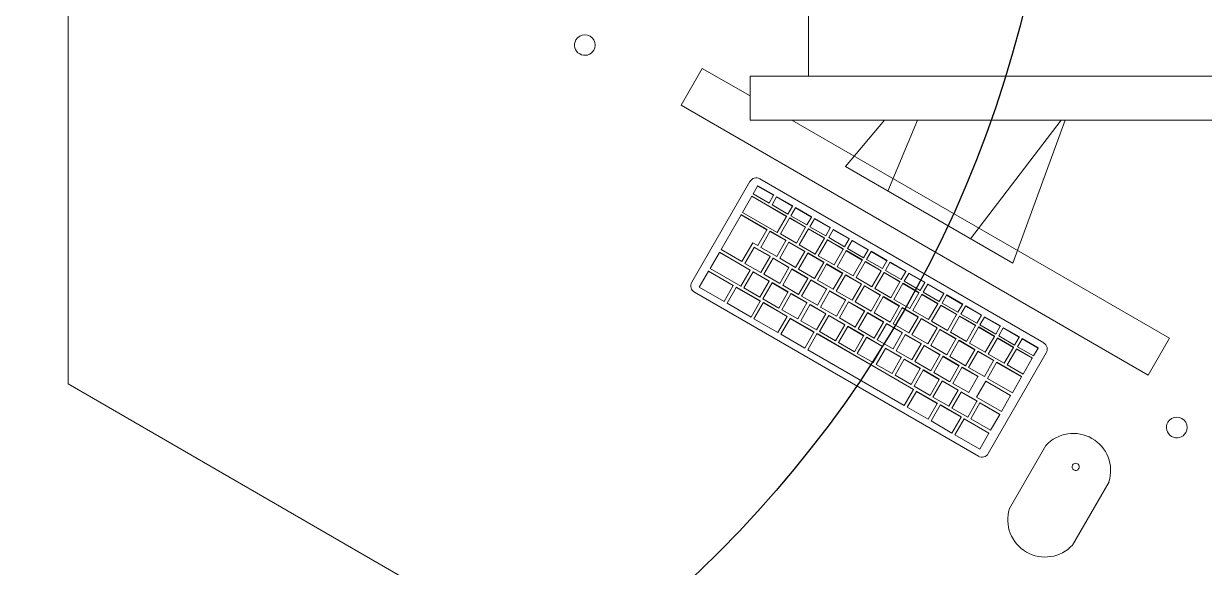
# Model space of a CAD drawing. Header units: millimetres. Extents: x 155920 to 295199, y -4084 to 97293.
# Drawn here: x 170246 to 171274, y 16395 to 16868 of the extents above; entities that cross this region are included whole.
import ezdxf

# ---------------------------------------------------------------- set-up
doc = ezdxf.new("R2010")
doc.units = ezdxf.units.MM
doc.header["$MEASUREMENT"] = 0
for name, color, linetype, lineweight in [('A-GENM', 8, 'CONTINUOUS', 9), ('E-ELEC-EQPM', 8, 'CONTINUOUS', 9), ('I-FURN', 8, 'CONTINUOUS', 9)]:
    doc.layers.add(name, color=color, linetype=linetype, lineweight=lineweight)
doc.layers.add('Social Distancing', color=7, linetype='CONTINUOUS')

msp = doc.modelspace()

# ---------------------------------------------------------------- linework, layer by layer
at = {"layer": 'A-GENM'}
for p, q in [((170827.4, 16643.3), (170878, 16730.9)), ((170886.6, 16733.3), (171133.9, 16590.5)), ((170884.8, 16727.1), (170880.8, 16720.2)), ((170880.8, 16720.2), (170894.7, 16712.2)), ((170884.8, 16727.1), (170885, 16727.3)), ((170898.7, 16719.1), (170884.8, 16727.1)), ((170885, 16727.3), (170898.8, 16719.3)), ((170879.7, 16718.2), (170871.6, 16704.1)), ((170879.7, 16718.2), (170879.8, 16718.4)), ((170910, 16700.7), (170879.7, 16718.2)), ((170879.8, 16718.4), (170910.2, 16700.9)), ((170894.7, 16712.2), (170898.7, 16719.1)), ((170901.3, 16717.6), (170897.3, 16710.7)), ((170897.3, 16710.7), (170911.1, 16702.7)), ((170898.7, 16719.1), (170898.8, 16719.3)), ((170901.3, 16717.6), (170901.4, 16717.8)), ((170915.1, 16709.6), (170901.3, 16717.6)), ((170901.4, 16717.8), (170915.3, 16709.8)), ((170915.1, 16709.6), (170915.3, 16709.8)), ((170870.4, 16702.1), (170852.9, 16671.8)), ((170870.4, 16702.1), (170870.5, 16702.3)), ((170892.9, 16689.1), (170870.4, 16702.1)), ((170870.5, 16702.3), (170893, 16689.3)), ((170871.6, 16704.1), (170901.9, 16686.6)), ((170901.9, 16686.6), (170910, 16700.7)), ((170910, 16700.7), (170910.2, 16700.9)), ((170911.1, 16702.7), (170915.1, 16709.6)), ((170917.7, 16708.1), (170913.7, 16701.2)), ((170913.7, 16701.2), (170927.6, 16693.2)), ((170917.7, 16708.1), (170917.9, 16708.3)), ((170931.6, 16700.1), (170917.7, 16708.1)), ((170917.9, 16708.3), (170931.7, 16700.3)), ((170927.6, 16693.2), (170931.6, 16700.1)), ((170931.6, 16700.1), (170931.7, 16700.3)), ((170892.9, 16689.1), (170893, 16689.3)), ((170912.6, 16699.2), (170904.6, 16685.4)), ((170912.6, 16699.2), (170912.8, 16699.4)), ((170926.5, 16691.2), (170912.6, 16699.2)), ((170912.8, 16699.4), (170926.6, 16691.4)), ((170918.5, 16677.4), (170926.5, 16691.2)), ((170929.1, 16689.7), (170921.1, 16675.9)), ((170926.5, 16691.2), (170926.6, 16691.4)), ((170929.1, 16689.7), (170929.2, 16689.9)), ((170942.9, 16681.7), (170929.1, 16689.7)), ((170929.2, 16689.9), (170943.1, 16681.9)), ((170934.2, 16698.6), (170930.2, 16691.7)), ((170930.2, 16691.7), (170944.1, 16683.7)), ((170934.2, 16698.6), (170934.3, 16698.8)), ((170948, 16690.6), (170934.2, 16698.6)), ((170934.3, 16698.8), (170948.2, 16690.8)), ((170944.1, 16683.7), (170948, 16690.6)), ((170948, 16690.6), (170948.2, 16690.8)), ((170950.6, 16689.1), (170950.8, 16689.3)), ((170950.8, 16689.3), (170964.6, 16681.3)), ((170884.9, 16675.2), (170892.9, 16689.1)), ((170895.5, 16687.6), (170887.5, 16673.7)), ((170895.5, 16687.6), (170895.6, 16687.8)), ((170909.4, 16679.6), (170895.5, 16687.6)), ((170895.6, 16687.8), (170909.5, 16679.8)), ((170901.4, 16665.7), (170909.4, 16679.6)), ((170904.6, 16685.4), (170918.5, 16677.4)), ((170909.4, 16679.6), (170909.5, 16679.8)), ((170934.9, 16667.9), (170942.9, 16681.7)), ((170945.5, 16680.2), (170937.5, 16666.4)), ((170942.9, 16681.7), (170943.1, 16681.9)), ((170945.5, 16680.2), (170945.7, 16680.4)), ((170959.4, 16672.2), (170945.5, 16680.2)), ((170945.7, 16680.4), (170959.5, 16672.4)), ((170950.6, 16689.1), (170946.7, 16682.2)), ((170946.7, 16682.2), (170960.5, 16674.2)), ((170964.5, 16681.1), (170950.6, 16689.1)), ((170960.5, 16674.2), (170964.5, 16681.1)), ((170967.1, 16679.6), (170963.1, 16672.7)), ((170964.5, 16681.1), (170964.6, 16681.3)), ((170967.1, 16679.6), (170967.2, 16679.8)), ((170981, 16671.6), (170967.1, 16679.6)), ((170967.2, 16679.8), (170981.1, 16671.8)), ((170851.5, 16669.3), (170843.5, 16655.4)), ((170851.5, 16669.3), (170851.6, 16669.5)), ((170878.3, 16653.8), (170851.5, 16669.3)), ((170851.6, 16669.5), (170878.4, 16654)), ((170852.9, 16671.8), (170871.1, 16661.3)), ((170871.1, 16661.3), (170880.6, 16677.7)), ((170881.7, 16673.7), (170873.7, 16659.8)), ((170880.6, 16677.7), (170884.9, 16675.2)), ((170881.7, 16673.7), (170881.8, 16673.9)), ((170895.6, 16665.7), (170881.7, 16673.7)), ((170881.8, 16673.9), (170895.7, 16665.9)), ((170887.5, 16673.7), (170901.4, 16665.7)), ((170911.9, 16678.1), (170904, 16664.2)), ((170911.9, 16678.1), (170912.1, 16678.3)), ((170925.8, 16670.1), (170911.9, 16678.1)), ((170912.1, 16678.3), (170925.9, 16670.3)), ((170917.8, 16656.2), (170925.8, 16670.1)), ((170921.1, 16675.9), (170934.9, 16667.9)), ((170925.8, 16670.1), (170925.9, 16670.3)), ((170928.4, 16668.6), (170928.5, 16668.8)), ((170928.5, 16668.8), (170942.4, 16660.8)), ((170951.4, 16658.4), (170959.4, 16672.2)), ((170962, 16670.7), (170954, 16656.9)), ((170959.4, 16672.2), (170959.5, 16672.4)), ((170962, 16670.7), (170962.1, 16670.9)), ((170975.8, 16662.7), (170962, 16670.7)), ((170962.1, 16670.9), (170976, 16662.9)), ((170963.1, 16672.7), (170977, 16664.7)), ((170977, 16664.7), (170981, 16671.6)), ((170983.6, 16670.1), (170979.6, 16663.2)), ((170981, 16671.6), (170981.1, 16671.8)), ((170983.6, 16670.1), (170983.7, 16670.3)), ((170997.4, 16662.1), (170983.6, 16670.1)), ((170983.7, 16670.3), (170997.5, 16662.3)), ((170873.7, 16659.8), (170887.6, 16651.8)), ((170887.6, 16651.8), (170895.6, 16665.7)), ((170898.2, 16664.2), (170890.2, 16650.3)), ((170895.6, 16665.7), (170895.7, 16665.9)), ((170898.2, 16664.2), (170898.3, 16664.4)), ((170912, 16656.2), (170898.2, 16664.2)), ((170898.3, 16664.4), (170912.1, 16656.4)), ((170904, 16664.2), (170917.8, 16656.2)), ((170928.4, 16668.6), (170920.4, 16654.7)), ((170942.3, 16660.6), (170928.4, 16668.6)), ((170934.3, 16646.7), (170942.3, 16660.6)), ((170944.9, 16659.1), (170936.9, 16645.2)), ((170937.5, 16666.4), (170951.4, 16658.4)), ((170942.3, 16660.6), (170942.4, 16660.8)), ((170944.9, 16659.1), (170945, 16659.3)), ((170958.7, 16651.1), (170944.9, 16659.1)), ((170945, 16659.3), (170958.9, 16651.3)), ((170967.9, 16648.9), (170975.8, 16662.7)), ((170978.4, 16661.2), (170970.5, 16647.4)), ((170975.8, 16662.7), (170976, 16662.9)), ((170978.4, 16661.2), (170978.6, 16661.4)), ((170992.3, 16653.2), (170978.4, 16661.2)), ((170978.6, 16661.4), (170992.4, 16653.4)), ((170979.6, 16663.2), (170993.4, 16655.2)), ((170993.4, 16655.2), (170997.4, 16662.1)), ((171000, 16660.6), (170996, 16653.7)), ((170997.4, 16662.1), (170997.5, 16662.3)), ((171000, 16660.6), (171000.1, 16660.8)), ((171013.9, 16652.6), (171000, 16660.6)), ((171000.1, 16660.8), (171014, 16652.8)), ((170842, 16652.9), (170834, 16639.1)), ((170842, 16652.9), (170842.1, 16653.1)), ((170863.6, 16640.4), (170842, 16652.9)), ((170842.1, 16653.1), (170863.8, 16640.6)), ((170843.5, 16655.4), (170870.3, 16639.9)), ((170870.3, 16639.9), (170878.3, 16653.8)), ((170880.9, 16652.3), (170872.9, 16638.4)), ((170878.3, 16653.8), (170878.4, 16654)), ((170880.9, 16652.3), (170881, 16652.5)), ((170894.8, 16644.3), (170880.9, 16652.3)), ((170881, 16652.5), (170894.9, 16644.5)), ((170890.2, 16650.3), (170904, 16642.3)), ((170904, 16642.3), (170912, 16656.2)), ((170914.6, 16654.7), (170906.6, 16640.8)), ((170912, 16656.2), (170912.1, 16656.4)), ((170914.6, 16654.7), (170914.7, 16654.9)), ((170928.5, 16646.7), (170914.6, 16654.7)), ((170914.7, 16654.9), (170928.6, 16646.9)), ((170920.4, 16654.7), (170934.3, 16646.7)), ((170950.7, 16637.2), (170958.7, 16651.1)), ((170961.3, 16649.6), (170953.3, 16635.7)), ((170954, 16656.9), (170967.9, 16648.9)), ((170958.7, 16651.1), (170958.9, 16651.3)), ((170961.3, 16649.6), (170961.5, 16649.8)), ((170975.2, 16641.6), (170961.3, 16649.6)), ((170961.5, 16649.8), (170975.3, 16641.8)), ((170984.3, 16639.4), (170992.3, 16653.2)), ((170994.9, 16651.7), (170986.9, 16637.9)), ((170992.3, 16653.2), (170992.4, 16653.4)), ((170994.9, 16651.7), (170995, 16651.9)), ((171008.7, 16643.7), (170994.9, 16651.7)), ((170995, 16651.9), (171008.9, 16643.9)), ((170996, 16653.7), (171009.9, 16645.7)), ((171009.9, 16645.7), (171013.9, 16652.6)), ((171016.5, 16651.1), (171012.5, 16644.2)), ((171013.9, 16652.6), (171014, 16652.8)), ((171016.5, 16651.1), (171016.6, 16651.3)), ((171030.3, 16643.1), (171016.5, 16651.1)), ((171016.6, 16651.3), (171030.5, 16643.3)), ((170834, 16639.1), (170855.7, 16626.6)), ((170855.7, 16626.6), (170863.6, 16640.4)), ((170866.2, 16638.9), (170858.3, 16625.1)), ((170863.6, 16640.4), (170863.8, 16640.6)), ((170866.2, 16638.9), (170866.4, 16639.1)), ((170887, 16626.9), (170866.2, 16638.9)), ((170866.4, 16639.1), (170887.2, 16627.1)), ((170872.9, 16638.4), (170886.8, 16630.4)), ((170886.8, 16630.4), (170894.8, 16644.3)), ((170897.4, 16642.8), (170889.4, 16628.9)), ((170894.8, 16644.3), (170894.9, 16644.5)), ((170897.4, 16642.8), (170897.5, 16643)), ((170911.2, 16634.8), (170897.4, 16642.8)), ((170897.5, 16643), (170911.3, 16635)), ((170906.6, 16640.8), (170920.5, 16632.8)), ((170920.5, 16632.8), (170928.5, 16646.7)), ((170931.1, 16645.2), (170923.1, 16631.3)), ((170928.5, 16646.7), (170928.6, 16646.9)), ((170931.1, 16645.2), (170931.2, 16645.4)), ((170944.9, 16637.2), (170931.1, 16645.2)), ((170931.2, 16645.4), (170945.1, 16637.4)), ((170936.9, 16645.2), (170950.7, 16637.2)), ((170967.2, 16627.7), (170975.2, 16641.6)), ((170977.8, 16640.1), (170969.8, 16626.2)), ((170970.5, 16647.4), (170984.3, 16639.4)), ((170975.2, 16641.6), (170975.3, 16641.8)), ((170977.8, 16640.1), (170977.9, 16640.3)), ((170991.6, 16632.1), (170977.8, 16640.1)), ((170977.9, 16640.3), (170991.8, 16632.3)), ((170986.9, 16637.9), (171000.8, 16629.9)), ((171000.8, 16629.9), (171008.7, 16643.7)), ((171011.3, 16642.2), (171003.4, 16628.4)), ((171008.7, 16643.7), (171008.9, 16643.9)), ((171011.3, 16642.2), (171011.5, 16642.4)), ((171025.2, 16634.2), (171011.3, 16642.2)), ((171011.5, 16642.4), (171025.3, 16634.4)), ((171012.5, 16644.2), (171026.3, 16636.2)), ((171026.3, 16636.2), (171030.3, 16643.1)), ((171032.9, 16641.6), (171028.9, 16634.7)), ((171030.3, 16643.1), (171030.5, 16643.3)), ((171032.9, 16641.6), (171033.1, 16641.8)), ((171046.8, 16633.6), (171032.9, 16641.6)), ((171033.1, 16641.8), (171046.9, 16633.8)), ((171077, 16491.9), (170829.7, 16634.7)), ((170889.4, 16628.9), (170903.2, 16620.9)), ((170903.2, 16620.9), (170911.2, 16634.8)), ((170913.8, 16633.3), (170905.8, 16619.4)), ((170911.2, 16634.8), (170911.3, 16635)), ((170913.8, 16633.3), (170913.9, 16633.5)), ((170927.7, 16625.3), (170913.8, 16633.3)), ((170913.9, 16633.5), (170927.8, 16625.5)), ((170923.1, 16631.3), (170936.9, 16623.3)), ((170936.9, 16623.3), (170944.9, 16637.2)), ((170947.5, 16635.7), (170939.5, 16621.8)), ((170944.9, 16637.2), (170945.1, 16637.4)), ((170947.5, 16635.7), (170947.7, 16635.9)), ((170961.4, 16627.7), (170947.5, 16635.7)), ((170947.7, 16635.9), (170961.5, 16627.9)), ((170953.3, 16635.7), (170967.2, 16627.7)), ((170953.4, 16613.8), (170961.4, 16627.7)), ((170961.4, 16627.7), (170961.5, 16627.9)), ((170983.6, 16618.2), (170991.6, 16632.1)), ((170994.2, 16630.6), (170986.2, 16616.7)), ((170991.6, 16632.1), (170991.8, 16632.3)), ((170994.2, 16630.6), (170994.4, 16630.8)), ((171008.1, 16622.6), (170994.2, 16630.6)), ((170994.4, 16630.8), (171008.2, 16622.8)), ((171003.4, 16628.4), (171017.2, 16620.4)), ((171017.2, 16620.4), (171025.2, 16634.2)), ((171027.8, 16632.7), (171019.8, 16618.9)), ((171025.2, 16634.2), (171025.3, 16634.4)), ((171027.8, 16632.7), (171027.9, 16632.9)), ((171041.7, 16624.7), (171027.8, 16632.7)), ((171027.9, 16632.9), (171041.8, 16624.9)), ((171028.9, 16634.7), (171042.8, 16626.7)), ((171042.8, 16626.7), (171046.8, 16633.6)), ((171049.4, 16632.1), (171045.4, 16625.2)), ((171046.8, 16633.6), (171046.9, 16633.8)), ((171049.4, 16632.1), (171049.5, 16632.3)), ((171063.2, 16624.1), (171049.4, 16632.1)), ((171049.5, 16632.3), (171063.4, 16624.3)), ((170858.3, 16625.1), (170879.1, 16613.1)), ((170879.1, 16613.1), (170887, 16626.9)), ((170889.6, 16625.4), (170881.6, 16611.6)), ((170887, 16626.9), (170887.2, 16627.1)), ((170889.6, 16625.4), (170889.8, 16625.6)), ((170910.4, 16613.4), (170889.6, 16625.4)), ((170889.8, 16625.6), (170910.5, 16613.6)), ((170905.8, 16619.4), (170919.7, 16611.4)), ((170919.7, 16611.4), (170927.7, 16625.3)), ((170930.3, 16623.8), (170922.3, 16609.9)), ((170927.7, 16625.3), (170927.8, 16625.5)), ((170930.3, 16623.8), (170930.4, 16624)), ((170944.1, 16615.8), (170930.3, 16623.8)), ((170930.4, 16624), (170944.3, 16616)), ((170939.5, 16621.8), (170953.4, 16613.8)), ((170964, 16626.2), (170956, 16612.3)), ((170964, 16626.2), (170964.1, 16626.4)), ((170977.8, 16618.2), (170964, 16626.2)), ((170964.1, 16626.4), (170978, 16618.4)), ((170969.8, 16626.2), (170983.6, 16618.2)), ((170969.8, 16604.3), (170977.8, 16618.2)), ((170977.8, 16618.2), (170978, 16618.4)), ((171000.1, 16608.7), (171008.1, 16622.6)), ((171010.7, 16621.1), (171002.7, 16607.2)), ((171008.1, 16622.6), (171008.2, 16622.8)), ((171010.7, 16621.1), (171010.8, 16621.3)), ((171024.5, 16613.1), (171010.7, 16621.1)), ((171010.8, 16621.3), (171024.7, 16613.3)), ((171019.8, 16618.9), (171033.7, 16610.9)), ((171033.7, 16610.9), (171041.7, 16624.7)), ((171044.2, 16623.2), (171036.3, 16609.4)), ((171041.7, 16624.7), (171041.8, 16624.9)), ((171044.2, 16623.2), (171044.4, 16623.4)), ((171058.1, 16615.2), (171044.2, 16623.2)), ((171044.4, 16623.4), (171058.2, 16615.4)), ((171045.4, 16625.2), (171059.2, 16617.2)), ((171059.2, 16617.2), (171063.2, 16624.1)), ((171065.8, 16622.6), (171061.8, 16615.7)), ((171063.2, 16624.1), (171063.4, 16624.3)), ((171065.8, 16622.6), (171066, 16622.8)), ((171079.7, 16614.6), (171065.8, 16622.6)), ((171066, 16622.8), (171079.8, 16614.8)), ((170881.6, 16611.6), (170902.4, 16599.6)), ((170902.4, 16599.6), (170910.4, 16613.4)), ((170913, 16611.9), (170905, 16598.1)), ((170910.4, 16613.4), (170910.5, 16613.6)), ((170913, 16611.9), (170913.1, 16612.1)), ((170933.8, 16599.9), (170913, 16611.9)), ((170913.1, 16612.1), (170933.9, 16600.1)), ((170922.3, 16609.9), (170936.1, 16601.9)), ((170936.1, 16601.9), (170944.1, 16615.8)), ((170946.7, 16614.3), (170938.7, 16600.4)), ((170944.1, 16615.8), (170944.3, 16616)), ((170946.7, 16614.3), (170946.9, 16614.5)), ((170960.6, 16606.3), (170946.7, 16614.3)), ((170946.9, 16614.5), (170960.7, 16606.5)), ((170956, 16612.3), (170969.8, 16604.3)), ((170980.4, 16616.7), (170972.4, 16602.8)), ((170980.4, 16616.7), (170980.6, 16616.9)), ((170994.3, 16608.7), (170980.4, 16616.7)), ((170980.6, 16616.9), (170994.4, 16608.9)), ((170986.2, 16616.7), (171000.1, 16608.7)), ((170986.3, 16594.8), (170994.3, 16608.7)), ((170996.9, 16607.2), (170988.9, 16593.3)), ((170994.3, 16608.7), (170994.4, 16608.9)), ((170996.9, 16607.2), (170997, 16607.4)), ((171010.7, 16599.2), (170996.9, 16607.2)), ((170997, 16607.4), (171010.9, 16599.4)), ((171002.7, 16607.2), (171016.6, 16599.2)), ((171016.6, 16599.2), (171024.5, 16613.1)), ((171027.1, 16611.6), (171019.1, 16597.7)), ((171024.5, 16613.1), (171024.7, 16613.3)), ((171027.1, 16611.6), (171027.3, 16611.8)), ((171041, 16603.6), (171027.1, 16611.6)), ((171027.3, 16611.8), (171041.1, 16603.8)), ((171036.3, 16609.4), (171050.1, 16601.4)), ((171050.1, 16601.4), (171058.1, 16615.2)), ((171060.7, 16613.7), (171052.7, 16599.9)), ((171058.1, 16615.2), (171058.2, 16615.4)), ((171060.7, 16613.7), (171060.8, 16613.9)), ((171074.6, 16605.7), (171060.7, 16613.7)), ((171060.8, 16613.9), (171074.7, 16605.9)), ((171061.8, 16615.7), (171075.7, 16607.7)), ((171075.7, 16607.7), (171079.7, 16614.6)), ((171082.3, 16613.1), (171078.3, 16606.2)), ((171079.7, 16614.6), (171079.8, 16614.8)), ((171082.3, 16613.1), (171082.4, 16613.3)), ((171096.1, 16605.1), (171082.3, 16613.1)), ((171082.4, 16613.3), (171096.3, 16605.3)), ((170905, 16598.1), (170925.8, 16586.1)), ((170925.8, 16586.1), (170933.8, 16599.9)), ((170936.4, 16598.4), (170928.4, 16584.6)), ((170933.8, 16599.9), (170933.9, 16600.1)), ((170936.4, 16598.4), (170936.5, 16598.6)), ((171020.4, 16549.9), (170936.4, 16598.4)), ((170936.5, 16598.6), (171020.5, 16550.1)), ((170938.7, 16600.4), (170952.6, 16592.4)), ((170952.6, 16592.4), (170960.6, 16606.3)), ((170963.2, 16604.8), (170955.2, 16590.9)), ((170960.6, 16606.3), (170960.7, 16606.5)), ((170963.2, 16604.8), (170963.3, 16605)), ((170977, 16596.8), (170963.2, 16604.8)), ((170963.3, 16605), (170977.2, 16597)), ((170969, 16582.9), (170977, 16596.8)), ((170972.4, 16602.8), (170986.3, 16594.8)), ((170977, 16596.8), (170977.2, 16597)), ((171002.8, 16585.3), (171010.7, 16599.2)), ((171013.3, 16597.7), (171005.4, 16583.8)), ((171010.7, 16599.2), (171010.9, 16599.4)), ((171013.3, 16597.7), (171013.5, 16597.9)), ((171027.2, 16589.7), (171013.3, 16597.7)), ((171013.5, 16597.9), (171027.3, 16589.9)), ((171019.1, 16597.7), (171033, 16589.7)), ((171033, 16589.7), (171041, 16603.6)), ((171043.6, 16602.1), (171035.6, 16588.2)), ((171041, 16603.6), (171041.1, 16603.8)), ((171043.6, 16602.1), (171043.7, 16602.3)), ((171057.4, 16594.1), (171043.6, 16602.1)), ((171043.7, 16602.3), (171057.6, 16594.3)), ((171052.7, 16599.9), (171066.6, 16591.9)), ((171066.6, 16591.9), (171074.6, 16605.7)), ((171077.2, 16604.2), (171069.2, 16590.4)), ((171074.6, 16605.7), (171074.7, 16605.9)), ((171077.2, 16604.2), (171077.3, 16604.4)), ((171091, 16596.2), (171077.2, 16604.2)), ((171077.3, 16604.4), (171091.2, 16596.4)), ((171078.3, 16606.2), (171092.1, 16598.2)), ((171092.1, 16598.2), (171096.1, 16605.1)), ((171098.7, 16603.6), (171094.7, 16596.7)), ((171096.1, 16605.1), (171096.3, 16605.3)), ((171098.7, 16603.6), (171098.9, 16603.8)), ((171112.6, 16595.6), (171098.7, 16603.6)), ((171098.9, 16603.8), (171112.7, 16595.8)), ((170955.2, 16590.9), (170969, 16582.9)), ((170979.6, 16595.3), (170971.6, 16581.4)), ((170979.6, 16595.3), (170979.8, 16595.5)), ((170993.5, 16587.3), (170979.6, 16595.3)), ((170979.8, 16595.5), (170993.6, 16587.5)), ((170985.5, 16573.4), (170993.5, 16587.3)), ((170988.9, 16593.3), (171002.8, 16585.3)), ((170993.5, 16587.3), (170993.6, 16587.5)), ((171019.2, 16575.8), (171027.2, 16589.7)), ((171029.8, 16588.2), (171021.8, 16574.3)), ((171027.2, 16589.7), (171027.3, 16589.9)), ((171029.8, 16588.2), (171029.9, 16588.4)), ((171043.6, 16580.2), (171029.8, 16588.2)), ((171029.9, 16588.4), (171043.8, 16580.4)), ((171035.6, 16588.2), (171049.5, 16580.2)), ((171049.5, 16580.2), (171057.4, 16594.1)), ((171060, 16592.6), (171052.1, 16578.7)), ((171057.4, 16594.1), (171057.6, 16594.3)), ((171060, 16592.6), (171060.2, 16592.8)), ((171073.9, 16584.6), (171060, 16592.6)), ((171060.2, 16592.8), (171074, 16584.8)), ((171069.2, 16590.4), (171083, 16582.4)), ((171083, 16582.4), (171091, 16596.2)), ((171093.6, 16594.7), (171085.6, 16580.9)), ((171091, 16596.2), (171091.2, 16596.4)), ((171093.6, 16594.7), (171093.8, 16594.9)), ((171107.5, 16586.7), (171093.6, 16594.7)), ((171093.8, 16594.9), (171107.6, 16586.9)), ((171094.7, 16596.7), (171108.6, 16588.7)), ((171099.5, 16572.9), (171107.5, 16586.7)), ((171107.5, 16586.7), (171107.6, 16586.9)), ((171108.6, 16588.7), (171112.6, 16595.6)), ((171115.2, 16594.1), (171111.2, 16587.2)), ((171111.2, 16587.2), (171125.1, 16579.2)), ((171112.6, 16595.6), (171112.7, 16595.8)), ((171115.2, 16594.1), (171115.3, 16594.3)), ((171129, 16586.1), (171115.2, 16594.1)), ((171115.3, 16594.3), (171129.2, 16586.3)), ((170928.4, 16584.6), (171012.4, 16536.1)), ((170971.6, 16581.4), (170985.5, 16573.4)), ((170996.1, 16585.8), (170988.1, 16571.9)), ((170996.1, 16585.8), (170996.2, 16586)), ((171009.9, 16577.8), (170996.1, 16585.8)), ((170996.2, 16586), (171010.1, 16578)), ((171002, 16563.9), (171009.9, 16577.8)), ((171012.5, 16576.3), (171004.6, 16562.4)), ((171005.4, 16583.8), (171019.2, 16575.8)), ((171009.9, 16577.8), (171010.1, 16578)), ((171012.5, 16576.3), (171012.7, 16576.5)), ((171026.4, 16568.3), (171012.5, 16576.3)), ((171012.7, 16576.5), (171026.5, 16568.5)), ((171035.7, 16566.3), (171043.6, 16580.2)), ((171046.2, 16578.7), (171038.3, 16564.8)), ((171043.6, 16580.2), (171043.8, 16580.4)), ((171046.2, 16578.7), (171046.4, 16578.9)), ((171060.1, 16570.7), (171046.2, 16578.7)), ((171046.4, 16578.9), (171060.2, 16570.9)), ((171052.1, 16578.7), (171065.9, 16570.7)), ((171065.9, 16570.7), (171073.9, 16584.6)), ((171076.5, 16583.1), (171068.5, 16569.2)), ((171073.9, 16584.6), (171074, 16584.8)), ((171076.5, 16583.1), (171076.6, 16583.3)), ((171090.3, 16575.1), (171076.5, 16583.1)), ((171076.6, 16583.3), (171090.5, 16575.3)), ((171136.2, 16581.8), (171085.6, 16494.2)), ((171085.6, 16580.9), (171099.5, 16572.9)), ((171110.1, 16585.2), (171102.1, 16571.4)), ((171110.1, 16585.2), (171110.2, 16585.4)), ((171123.9, 16577.2), (171110.1, 16585.2)), ((171110.2, 16585.4), (171124.1, 16577.4)), ((171115.9, 16563.4), (171123.9, 16577.2)), ((171123.9, 16577.2), (171124.1, 16577.4)), ((171125.1, 16579.2), (171129, 16586.1)), ((171129, 16586.1), (171129.2, 16586.3)), ((170988.1, 16571.9), (171002, 16563.9)), ((171018.4, 16554.4), (171026.4, 16568.3)), ((171029, 16566.8), (171021, 16552.9)), ((171021.8, 16574.3), (171035.7, 16566.3)), ((171026.4, 16568.3), (171026.5, 16568.5)), ((171029, 16566.8), (171029.1, 16567)), ((171042.8, 16558.8), (171029, 16566.8)), ((171029.1, 16567), (171043, 16559)), ((171052.1, 16556.8), (171060.1, 16570.7)), ((171062.7, 16569.2), (171054.7, 16555.3)), ((171060.1, 16570.7), (171060.2, 16570.9)), ((171062.7, 16569.2), (171062.8, 16569.4)), ((171076.6, 16561.2), (171062.7, 16569.2)), ((171062.8, 16569.4), (171076.7, 16561.4)), ((171068.5, 16569.2), (171082.4, 16561.2)), ((171082.4, 16561.2), (171090.3, 16575.1)), ((171092.9, 16573.6), (171085, 16559.7)), ((171090.3, 16575.1), (171090.5, 16575.3)), ((171092.9, 16573.6), (171093.1, 16573.8)), ((171114.6, 16561.1), (171092.9, 16573.6)), ((171093.1, 16573.8), (171114.7, 16561.3)), ((171102.1, 16571.4), (171115.9, 16563.4)), ((171004.6, 16562.4), (171018.4, 16554.4)), ((171034.9, 16544.9), (171042.8, 16558.8)), ((171045.4, 16557.3), (171037.5, 16543.4)), ((171038.3, 16564.8), (171052.1, 16556.8)), ((171042.8, 16558.8), (171043, 16559)), ((171045.4, 16557.3), (171045.6, 16557.5)), ((171059.3, 16549.3), (171045.4, 16557.3)), ((171045.6, 16557.5), (171059.4, 16549.5)), ((171068.6, 16547.3), (171076.6, 16561.2)), ((171083.5, 16557.2), (171075.5, 16543.4)), ((171076.6, 16561.2), (171076.7, 16561.4)), ((171083.5, 16557.2), (171083.6, 16557.4)), ((171105.1, 16544.7), (171083.5, 16557.2)), ((171083.6, 16557.4), (171105.3, 16544.9)), ((171085, 16559.7), (171106.6, 16547.2)), ((171106.6, 16547.2), (171114.6, 16561.1)), ((171114.6, 16561.1), (171114.7, 16561.3)), ((171012.4, 16536.1), (171020.4, 16549.9)), ((171023, 16548.4), (171015, 16534.6)), ((171020.4, 16549.9), (171020.5, 16550.1)), ((171021, 16552.9), (171034.9, 16544.9)), ((171023, 16548.4), (171023.1, 16548.6)), ((171041.2, 16537.9), (171023, 16548.4)), ((171023.1, 16548.6), (171041.3, 16538.1)), ((171051.3, 16535.4), (171059.3, 16549.3)), ((171061.9, 16547.8), (171053.9, 16533.9)), ((171054.7, 16555.3), (171068.6, 16547.3)), ((171059.3, 16549.3), (171059.4, 16549.5)), ((171061.9, 16547.8), (171062, 16548)), ((171075.8, 16539.8), (171061.9, 16547.8)), ((171062, 16548), (171075.9, 16540)), ((171033.2, 16524.1), (171041.2, 16537.9)), ((171043.8, 16536.4), (171035.8, 16522.6)), ((171037.5, 16543.4), (171051.3, 16535.4)), ((171041.2, 16537.9), (171041.3, 16538.1)), ((171043.8, 16536.4), (171043.9, 16536.6)), ((171062, 16525.9), (171043.8, 16536.4)), ((171043.9, 16536.6), (171062.1, 16526.1)), ((171067.8, 16525.9), (171075.8, 16539.8)), ((171078.4, 16538.3), (171070.4, 16524.5)), ((171075.5, 16543.4), (171097.2, 16530.9)), ((171075.8, 16539.8), (171075.9, 16540)), ((171078.4, 16538.3), (171078.5, 16538.5)), ((171095.7, 16528.3), (171078.4, 16538.3)), ((171078.5, 16538.5), (171095.8, 16528.5)), ((171097.2, 16530.9), (171105.1, 16544.7)), ((171105.1, 16544.7), (171105.3, 16544.9)), ((171015, 16534.6), (171033.2, 16524.1)), ((171053.9, 16533.9), (171067.8, 16525.9)), ((171054, 16512.1), (171062, 16525.9)), ((171062, 16525.9), (171062.1, 16526.1)), ((171087.7, 16514.5), (171095.7, 16528.3)), ((171095.7, 16528.3), (171095.8, 16528.5)), ((171035.8, 16522.6), (171054, 16512.1)), ((171064.6, 16524.4), (171056.6, 16510.6)), ((171064.6, 16524.4), (171064.7, 16524.6)), ((171086.2, 16511.9), (171064.6, 16524.4)), ((171064.7, 16524.6), (171086.3, 16512.1)), ((171070.4, 16524.5), (171087.7, 16514.5)), ((171056.6, 16510.6), (171078.2, 16498.1)), ((171078.2, 16498.1), (171086.2, 16511.9)), ((171086.2, 16511.9), (171086.3, 16512.1)), ((171135.8, 16501.4), (171104.1, 16446.4)), ((171159.1, 16414.6), (171190.8, 16469.6))]:
    msp.add_line(p, q, dxfattribs=at)
for centre, radius, start, end in [((170883.5, 16727.8), 6.35, 60, 150), ((170832.9, 16640.2), 6.35, 150, 240), ((171130.7, 16585), 6.35, 330, 60), ((171159.7, 16479.3), 32.5, 342.6804, 137.3196), ((171080.1, 16497.4), 6.35, 240, 330), ((171161.7, 16482.7), 3.16, 150, 330), ((171161.7, 16482.7), 3.16, 330, 150), ((171135.1, 16436.7), 32.5, 162.6804, 317.3196)]:
    msp.add_arc(centre, radius, start, end, dxfattribs=at)
at = {"layer": 'E-ELEC-EQPM'}
for p, q in [((170929, 16914.5), (170929, 16822.6)), ((170929, 16914.5), (170929, 16822.6)), ((170929, 16822.6), (170878.2, 16822.6)), ((170878.2, 16822.6), (170878.2, 16784.5)), ((170878.2, 16822.6), (170878.2, 16784.5)), ((171678.2, 16822.6), (170878.2, 16822.6)), ((170878.2, 16784.5), (171678.2, 16784.5)), ((170878.2, 16784.5), (171678.2, 16784.5))]:
    msp.add_line(p, q, dxfattribs=at)
at = {"layer": 'I-FURN'}
for p, q in [((170284.3, 17704.8), (170284.3, 16554.8)), ((170836.6, 16829.5), (170818.1, 16797.4)), ((170836.6, 16829.5), (170878.2, 16805.6)), ((171225, 16562.5), (170818.1, 16797.4)), ((170914.6, 16784.5), (171243.6, 16594.6)), ((170995.4, 16784.5), (170961.4, 16744)), ((170998.3, 16722.7), (171024.1, 16784.5)), ((171070.3, 16681.2), (171149, 16784.5)), ((171107.1, 16659.9), (171152.5, 16784.5)), ((170961.4, 16744), (171107.1, 16659.9)), ((171243.6, 16594.6), (171225, 16562.5)), ((170284.3, 16554.8), (171280.3, 15979.8))]:
    msp.add_line(p, q, dxfattribs=at)
for centre, start, end in [((170734.3, 16849.8), 150, 330), ((170734.3, 16849.8), 330, 150), ((171249.8, 16517), 330, 150), ((171249.8, 16517), 150, 330)]:
    msp.add_arc(centre, 9, start, end, dxfattribs=at)
at = {"layer": 'Social Distancing'}
msp.add_circle((170144.8, 17116.5), 1000, dxfattribs=at)
msp.add_circle((170144.8, 17116.5), 1000, dxfattribs=at)

doc.saveas('drawing.dxf')
